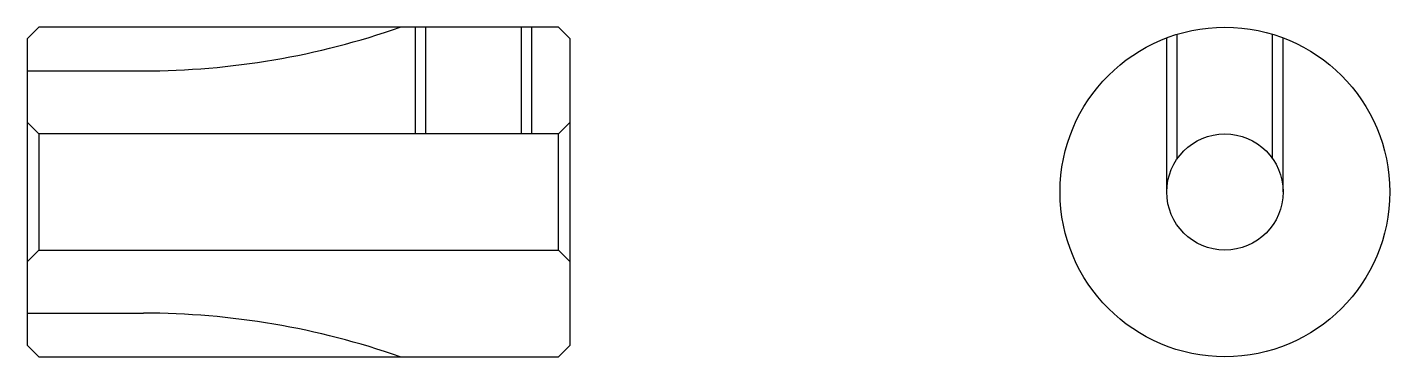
# Model space of a CAD drawing. Header units: metres. Extents: x 14.2 to 49.4, y 10.8 to 19.3.
import ezdxf

# ---------------------------------------------------------------- set-up
doc = ezdxf.new("R2010")
doc.units = ezdxf.units.M

msp = doc.modelspace()

# ---------------------------------------------------------------- linework, layer by layer
at = {"color": 4}
for p, q in [((14.234694, 18.163265), (17.234694, 18.163265)), ((28.234694, 16.838264), (27.934692, 16.538265)), ((14.234694, 13.238265), (14.534694, 13.538265)), ((28.234694, 13.238265), (27.934692, 13.538265)), ((14.234694, 11.913265), (17.234694, 11.913265))]:
    msp.add_line(p, q, dxfattribs=at)
for points in [[(17.234694, 19.288265), (17.234694, 19.288265), (14.534694, 19.288265), (14.234694, 18.988266), (14.234694, 13.238265)], [(14.234694, 13.238265), (14.234694, 11.088265), (14.534694, 10.788265), (17.234694, 10.788265), (17.234694, 10.788265), (17.234694, 10.788265), (27.934692, 10.788265), (28.234694, 11.088265), (28.234694, 18.988266), (27.934692, 19.288265), (17.234694, 19.288265), (17.234694, 19.288265)], [(24.234694, 19.288265), (24.234694, 16.538265)], [(24.504694, 19.288265), (24.504694, 16.538265)], [(26.964693, 19.288265), (26.964693, 16.538265)], [(27.234694, 19.288265), (27.234694, 16.538265)], [(43.612244, 15.038265), (43.612244, 19.014759)], [(43.882244, 15.896811), (43.882244, 19.106384)], [(46.342247, 15.896811), (46.342247, 19.106384)], [(46.612244, 15.038265), (46.612244, 19.014759)], [(14.234694, 16.838264), (14.534694, 16.538265), (14.534694, 13.538265), (27.934692, 13.538265), (27.934692, 16.538265), (14.534694, 16.538265)]]:
    msp.add_lwpolyline(points, dxfattribs=at)
for radius in [4.25, 1.5]:
    msp.add_circle((45.112244, 15.038265), radius, dxfattribs=at)
for centre, start, end in [((17.234694, 38.163265), 270, 289.3088308), ((17.234694, -8.086735), 70.6911692, 90)]:
    msp.add_arc(centre, 20, start, end, dxfattribs=at)

doc.saveas('drawing.dxf')
